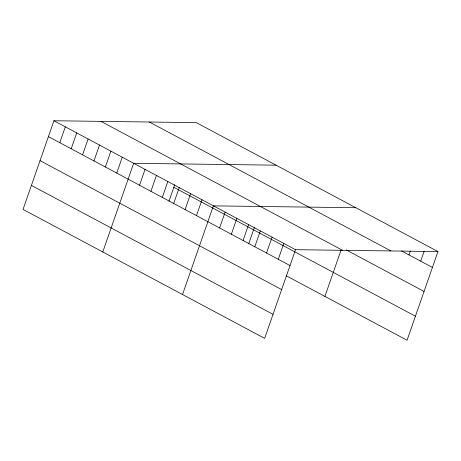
<?xml version="1.0" encoding="UTF-8"?>
<svg xmlns="http://www.w3.org/2000/svg" width="461" height="461" viewBox="0 0 461 461"><rect width="100%" height="100%" fill="white"/><g stroke="black" fill="none" stroke-linecap="round" stroke-linejoin="round"><path stroke-width="0.69" d="M437.95 251.573L196.34 122.638L53.931 120.753L23.05 209.427L264.66 338.362L295.541 249.689L437.95 251.573L407.069 340.247L286.321 275.811M59.797 142.691L65.318 126.833M71.184 148.77L76.71 132.912M82.577 154.85L88.103 138.992M93.969 160.929L99.49 145.071M105.356 167.009L110.882 151.145M116.748 173.088L122.269 157.224M102.78 251.977L133.661 163.303L276.07 165.182M139.527 185.241L145.054 169.383M150.92 191.321L156.44 175.462M162.312 197.4L167.833 181.542M168.945 201.296L174.731 184.677M173.699 203.48L179.225 187.615M185.091 209.553L190.612 193.695M196.478 215.633L202.004 199.774M182.516 294.527L213.391 205.854L355.8 207.732M219.609 227.976L225.129 212.118M231.341 234.24L236.868 218.376M243.08 240.498L248.6 224.64M248.675 243.846L254.466 227.221M254.812 246.762L260.338 230.903M266.55 253.026L272.071 237.167M278.283 259.289L283.809 243.431M324.924 296.406L341.002 250.225M408.953 254.904L410.336 250.94M420.691 261.168L424.143 251.257M401.543 250.951L432.43 267.432M149.341 122.015L390.957 250.951M346.234 249.931L424.057 291.461M100.924 121.376L342.535 250.311M53.931 120.753L295.541 249.689M173.826 187.281L415.436 316.217M48.405 136.617L290.021 265.553M40.038 160.641L281.654 289.577M31.417 185.403L273.033 314.339"/></g></svg>
